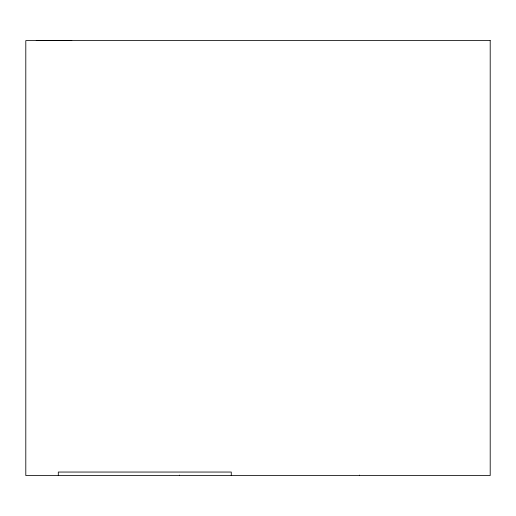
<?xml version="1.0" encoding="UTF-8"?>
<svg xmlns="http://www.w3.org/2000/svg" width="516" height="516" viewBox="0 0 516 516"><rect width="100%" height="100%" fill="white"/><g stroke="black" fill="none" stroke-linecap="round" stroke-linejoin="round"><path stroke-width="0.77" d="M36.243 40.467L71.788 40.467M359.4 475.107L359.4 475.533M231.271 475.533L231.271 472.05L58.302 472.05L58.302 475.533M179.465 475.107L179.465 475.533M490.2 40.616L25.8 40.616L25.8 475.533L490.2 475.533L490.2 40.616"/></g></svg>
